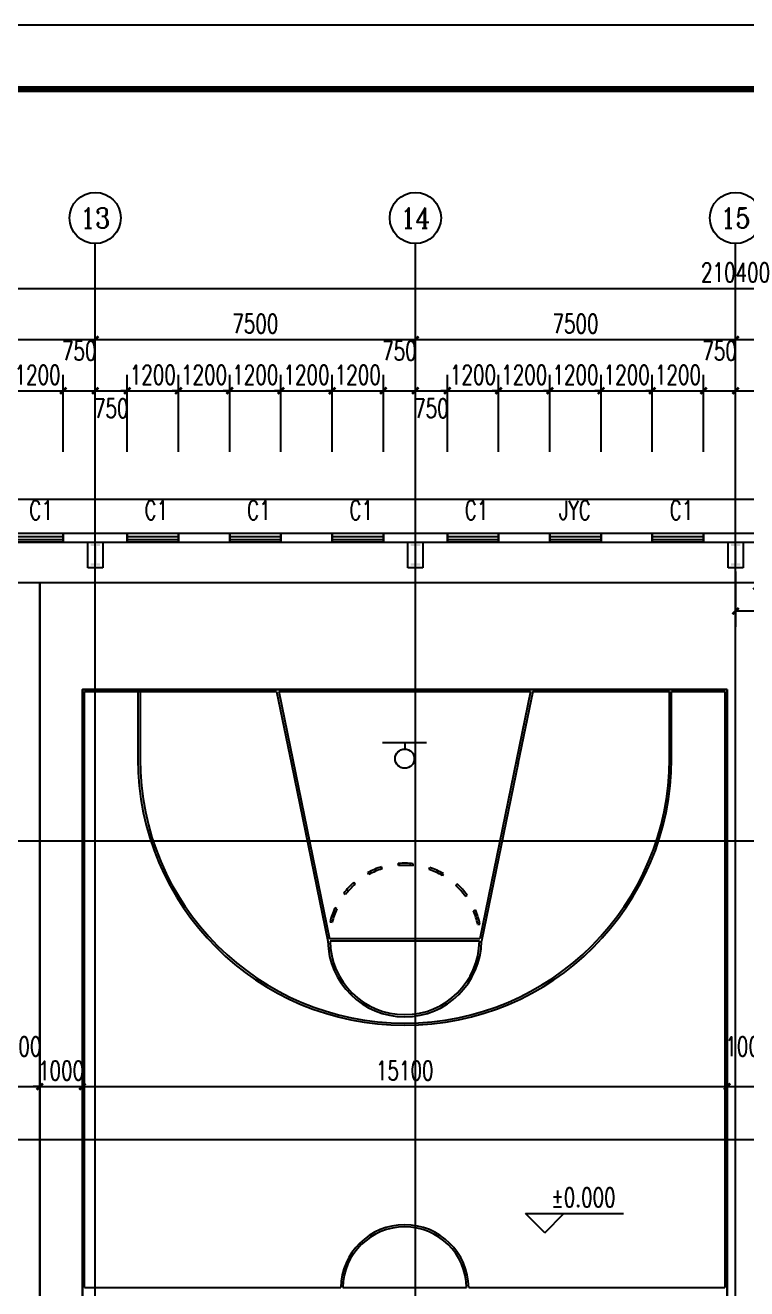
# Model space of a CAD drawing. Extents: x 962303 to 1579583, y -174742 to 224716.
# Drawn here: x 1437085 to 1453984, y 110641 to 140258 of the extents above; entities that cross this region are included whole.
import ezdxf
from ezdxf.enums import TextEntityAlignment as Align

# ---------------------------------------------------------------- set-up
doc = ezdxf.new("R2010")
doc.units = 0
doc.header["$LTSCALE"] = 1000
doc.header["$MEASUREMENT"] = 0
for name, color, linetype in [('AXIS', 3, 'Continuous'), ('AXIS_TEXT', 7, 'Continuous'), ('DIM_ELEV', 3, 'Continuous'), ('DOTE', 1, 'Continuous'), ('GROUND', 2, 'Continuous'), ('PUB_DIM', 3, 'Continuous'), ('PUB_TEXT', 7, 'Continuous'), ('PUB_TITLE', 4, 'Continuous'), ('WALL', 5, 'Continuous'), ('WINDOW', 4, 'Continuous'), ('WINDOW_TEXT', 7, 'Continuous')]:
    doc.layers.add(name, color=color, linetype=linetype)
doc.styles.add('_TCH_AXIS', font='COMPLEX', dxfattribs={"bigfont": 'GBCBIG'})
doc.styles.add('_TCH_DIM', font='SIMPLEX', dxfattribs={"bigfont": 'GBCBIG'})
doc.styles.add('_TCH_DIM_T3', font='SIMPLEX', dxfattribs={"width": 0.705882, "bigfont": 'GBCBIG'})
doc.styles.add('_TCH_WINDOW', font='SIMPLEX', dxfattribs={"bigfont": 'GBCBIG'})
doc.styles.add('COMPLEX', font='COMPLEX')
doc.dimstyles.new('_TCH_ARCH&&150', dxfattribs={"dimtxt": 446.25, "dimasz": 150, "dimexe": 375, "dimexo": 450, "dimgap": 150, "dimtad": 1, "dimdec": 0, "dimzin": 0, "dimdsep": 46, "dimtxsty": '_TCH_DIM_T3', "dimblk": 'ARCHTICK', "dimcen": 0.09, "dimclrt": 7, "dimazin": 2, "dimtfac": 1, "dimtdec": 0, "dimtix": 1, "dimtmove": 2, "dimatfit": 3, "dimfxl": 0, "dimtolj": 1, "dimtzin": 0, "dimarcsym": 0})

# ---------------------------------------------------------------- blocks, each defined once
blk = doc.blocks.new('_ArchTick')
at = {"color": 0, "linetype": 'ByBlock', "const_width": 0.4}
blk.add_lwpolyline([(-0.5, -0.5), (0.5, 0.5)], dxfattribs=at)
blk = doc.blocks.new('*D277')
at = {"layer": 'Defpoints', "color": 0}
for p in [(1453723, 127901), (1455473, 127901), (1455473, 126528)]:
    blk.add_point(p, dxfattribs=at)
at = {"layer": 'PUB_DIM', "color": 0, "lineweight": -2}
for p, q in [((1453723, 127451), (1453723, 126153)), ((1455473, 127451), (1455473, 126153)), ((1453723, 126528), (1455473, 126528))]:
    blk.add_line(p, q, dxfattribs=at)
at = {"layer": 'PUB_DIM', "color": 0, "lineweight": -2, "xscale": 150, "yscale": 150, "zscale": 150, "rotation": 180}
blk.add_blockref('_ArchTick', (1453723, 126528), dxfattribs=at)
at = {"layer": 'PUB_DIM', "color": 0, "lineweight": -2, "xscale": 150, "yscale": 150, "zscale": 150}
blk.add_blockref('_ArchTick', (1455473, 126528), dxfattribs=at)
at = {"layer": 'PUB_DIM', "color": 7, "insert": (1454598, 126901), "char_height": 446.2, "attachment_point": 5, "style": '_TCH_DIM_T3'}
blk.add_mtext('\\A1;1750', dxfattribs=at)
blk = doc.blocks.new('*D630')
at = {"layer": 'AXIS', "color": 0, "lineweight": -2}
for p, q in [((1436773, 130255), (1436773, 132066)), ((1437973, 130255), (1437973, 132066)), ((1436773, 131691), (1436623, 131691)), ((1436773, 131691), (1437973, 131691)), ((1437973, 131691), (1438123, 131691))]:
    blk.add_line(p, q, dxfattribs=at)
at = {"layer": 'Defpoints', "color": 0}
for p in [(1437973, 131691), (1436773, 129805), (1437973, 129805)]:
    blk.add_point(p, dxfattribs=at)
at = {"layer": 'AXIS', "color": 0, "lineweight": -2, "xscale": 150, "yscale": 150, "zscale": 150}
blk.add_blockref('_ArchTick', (1436773, 131691), dxfattribs=at)
at = {"layer": 'AXIS', "color": 0, "lineweight": -2, "xscale": 150, "yscale": 150, "zscale": 150, "rotation": 180}
blk.add_blockref('_ArchTick', (1437973, 131691), dxfattribs=at)
at = {"layer": 'AXIS', "color": 7, "insert": (1437373, 132064), "char_height": 446.2, "attachment_point": 5, "style": '_TCH_DIM_T3'}
blk.add_mtext('\\A1;1200', dxfattribs=at)
blk = doc.blocks.new('*D631')
at = {"layer": 'AXIS', "color": 0, "lineweight": -2}
for p, q in [((1437973, 130255), (1437973, 132066)), ((1438723, 130255), (1438723, 132066)), ((1437973, 131691), (1438723, 131691))]:
    blk.add_line(p, q, dxfattribs=at)
at = {"layer": 'Defpoints', "color": 0}
for p in [(1438723, 131691), (1437973, 129805), (1438723, 129805)]:
    blk.add_point(p, dxfattribs=at)
at = {"layer": 'AXIS', "color": 0, "lineweight": -2, "xscale": 150, "yscale": 150, "zscale": 150, "rotation": 180}
blk.add_blockref('_ArchTick', (1437973, 131691), dxfattribs=at)
at = {"layer": 'AXIS', "color": 0, "lineweight": -2, "xscale": 150, "yscale": 150, "zscale": 150}
blk.add_blockref('_ArchTick', (1438723, 131691), dxfattribs=at)
at = {"layer": 'AXIS', "color": 7, "insert": (1438348, 132628), "char_height": 446.2, "attachment_point": 5, "style": '_TCH_DIM_T3'}
blk.add_mtext('\\A1;750', dxfattribs=at)
blk = doc.blocks.new('*D632')
at = {"layer": 'AXIS', "color": 0, "lineweight": -2}
for p, q in [((1438723, 130255), (1438723, 132066)), ((1439473, 130255), (1439473, 132066)), ((1438723, 131691), (1439473, 131691))]:
    blk.add_line(p, q, dxfattribs=at)
at = {"layer": 'Defpoints', "color": 0}
for p in [(1439473, 131691), (1438723, 129805), (1439473, 129805)]:
    blk.add_point(p, dxfattribs=at)
at = {"layer": 'AXIS', "color": 0, "lineweight": -2, "xscale": 150, "yscale": 150, "zscale": 150, "rotation": 180}
blk.add_blockref('_ArchTick', (1438723, 131691), dxfattribs=at)
at = {"layer": 'AXIS', "color": 0, "lineweight": -2, "xscale": 150, "yscale": 150, "zscale": 150}
blk.add_blockref('_ArchTick', (1439473, 131691), dxfattribs=at)
at = {"layer": 'AXIS', "color": 7, "insert": (1439098, 131278), "char_height": 446.2, "attachment_point": 5, "style": '_TCH_DIM_T3'}
blk.add_mtext('\\A1;750', dxfattribs=at)
blk = doc.blocks.new('*D633')
at = {"layer": 'AXIS', "color": 0, "lineweight": -2}
for p, q in [((1439473, 130255), (1439473, 132066)), ((1440673, 130255), (1440673, 132066)), ((1439473, 131691), (1439323, 131691)), ((1439473, 131691), (1440673, 131691)), ((1440673, 131691), (1440823, 131691))]:
    blk.add_line(p, q, dxfattribs=at)
at = {"layer": 'Defpoints', "color": 0}
for p in [(1440673, 131691), (1439473, 129805), (1440673, 129805)]:
    blk.add_point(p, dxfattribs=at)
at = {"layer": 'AXIS', "color": 0, "lineweight": -2, "xscale": 150, "yscale": 150, "zscale": 150}
blk.add_blockref('_ArchTick', (1439473, 131691), dxfattribs=at)
at = {"layer": 'AXIS', "color": 0, "lineweight": -2, "xscale": 150, "yscale": 150, "zscale": 150, "rotation": 180}
blk.add_blockref('_ArchTick', (1440673, 131691), dxfattribs=at)
at = {"layer": 'AXIS', "color": 7, "insert": (1440073, 132064), "char_height": 446.2, "attachment_point": 5, "style": '_TCH_DIM_T3'}
blk.add_mtext('\\A1;1200', dxfattribs=at)
blk = doc.blocks.new('*D634')
at = {"layer": 'AXIS', "color": 0, "lineweight": -2}
for p, q in [((1440673, 130255), (1440673, 132066)), ((1441873, 130255), (1441873, 132066)), ((1440673, 131691), (1440523, 131691)), ((1440673, 131691), (1441873, 131691)), ((1441873, 131691), (1442023, 131691))]:
    blk.add_line(p, q, dxfattribs=at)
at = {"layer": 'Defpoints', "color": 0}
for p in [(1441873, 131691), (1440673, 129805), (1441873, 129805)]:
    blk.add_point(p, dxfattribs=at)
at = {"layer": 'AXIS', "color": 0, "lineweight": -2, "xscale": 150, "yscale": 150, "zscale": 150}
blk.add_blockref('_ArchTick', (1440673, 131691), dxfattribs=at)
at = {"layer": 'AXIS', "color": 0, "lineweight": -2, "xscale": 150, "yscale": 150, "zscale": 150, "rotation": 180}
blk.add_blockref('_ArchTick', (1441873, 131691), dxfattribs=at)
at = {"layer": 'AXIS', "color": 7, "insert": (1441273, 132064), "char_height": 446.2, "attachment_point": 5, "style": '_TCH_DIM_T3'}
blk.add_mtext('\\A1;1200', dxfattribs=at)
blk = doc.blocks.new('*D635')
at = {"layer": 'AXIS', "color": 0, "lineweight": -2}
for p, q in [((1441873, 130255), (1441873, 132066)), ((1443073, 130255), (1443073, 132066)), ((1441873, 131691), (1441723, 131691)), ((1441873, 131691), (1443073, 131691)), ((1443073, 131691), (1443223, 131691))]:
    blk.add_line(p, q, dxfattribs=at)
at = {"layer": 'Defpoints', "color": 0}
for p in [(1443073, 131691), (1441873, 129805), (1443073, 129805)]:
    blk.add_point(p, dxfattribs=at)
at = {"layer": 'AXIS', "color": 0, "lineweight": -2, "xscale": 150, "yscale": 150, "zscale": 150}
blk.add_blockref('_ArchTick', (1441873, 131691), dxfattribs=at)
at = {"layer": 'AXIS', "color": 0, "lineweight": -2, "xscale": 150, "yscale": 150, "zscale": 150, "rotation": 180}
blk.add_blockref('_ArchTick', (1443073, 131691), dxfattribs=at)
at = {"layer": 'AXIS', "color": 7, "insert": (1442473, 132064), "char_height": 446.2, "attachment_point": 5, "style": '_TCH_DIM_T3'}
blk.add_mtext('\\A1;1200', dxfattribs=at)
blk = doc.blocks.new('*D636')
at = {"layer": 'AXIS', "color": 0, "lineweight": -2}
for p, q in [((1443073, 130255), (1443073, 132066)), ((1444273, 130255), (1444273, 132066)), ((1443073, 131691), (1442923, 131691)), ((1443073, 131691), (1444273, 131691)), ((1444273, 131691), (1444423, 131691))]:
    blk.add_line(p, q, dxfattribs=at)
at = {"layer": 'Defpoints', "color": 0}
for p in [(1444273, 131691), (1443073, 129805), (1444273, 129805)]:
    blk.add_point(p, dxfattribs=at)
at = {"layer": 'AXIS', "color": 0, "lineweight": -2, "xscale": 150, "yscale": 150, "zscale": 150}
blk.add_blockref('_ArchTick', (1443073, 131691), dxfattribs=at)
at = {"layer": 'AXIS', "color": 0, "lineweight": -2, "xscale": 150, "yscale": 150, "zscale": 150, "rotation": 180}
blk.add_blockref('_ArchTick', (1444273, 131691), dxfattribs=at)
at = {"layer": 'AXIS', "color": 7, "insert": (1443673, 132064), "char_height": 446.2, "attachment_point": 5, "style": '_TCH_DIM_T3'}
blk.add_mtext('\\A1;1200', dxfattribs=at)
blk = doc.blocks.new('*D637')
at = {"layer": 'AXIS', "color": 0, "lineweight": -2}
for p, q in [((1444273, 130255), (1444273, 132066)), ((1445473, 130255), (1445473, 132066)), ((1444273, 131691), (1444123, 131691)), ((1444273, 131691), (1445473, 131691)), ((1445473, 131691), (1445623, 131691))]:
    blk.add_line(p, q, dxfattribs=at)
at = {"layer": 'Defpoints', "color": 0}
for p in [(1445473, 131691), (1444273, 129805), (1445473, 129805)]:
    blk.add_point(p, dxfattribs=at)
at = {"layer": 'AXIS', "color": 0, "lineweight": -2, "xscale": 150, "yscale": 150, "zscale": 150}
blk.add_blockref('_ArchTick', (1444273, 131691), dxfattribs=at)
at = {"layer": 'AXIS', "color": 0, "lineweight": -2, "xscale": 150, "yscale": 150, "zscale": 150, "rotation": 180}
blk.add_blockref('_ArchTick', (1445473, 131691), dxfattribs=at)
at = {"layer": 'AXIS', "color": 7, "insert": (1444873, 132064), "char_height": 446.2, "attachment_point": 5, "style": '_TCH_DIM_T3'}
blk.add_mtext('\\A1;1200', dxfattribs=at)
blk = doc.blocks.new('*D638')
at = {"layer": 'AXIS', "color": 0, "lineweight": -2}
for p, q in [((1445473, 130255), (1445473, 132066)), ((1446223, 130255), (1446223, 132066)), ((1445473, 131691), (1446223, 131691))]:
    blk.add_line(p, q, dxfattribs=at)
at = {"layer": 'Defpoints', "color": 0}
for p in [(1446223, 131691), (1445473, 129805), (1446223, 129805)]:
    blk.add_point(p, dxfattribs=at)
at = {"layer": 'AXIS', "color": 0, "lineweight": -2, "xscale": 150, "yscale": 150, "zscale": 150, "rotation": 180}
blk.add_blockref('_ArchTick', (1445473, 131691), dxfattribs=at)
at = {"layer": 'AXIS', "color": 0, "lineweight": -2, "xscale": 150, "yscale": 150, "zscale": 150}
blk.add_blockref('_ArchTick', (1446223, 131691), dxfattribs=at)
at = {"layer": 'AXIS', "color": 7, "insert": (1445848, 132628), "char_height": 446.2, "attachment_point": 5, "style": '_TCH_DIM_T3'}
blk.add_mtext('\\A1;750', dxfattribs=at)
blk = doc.blocks.new('*D639')
at = {"layer": 'AXIS', "color": 0, "lineweight": -2}
for p, q in [((1446223, 130255), (1446223, 132066)), ((1446973, 130255), (1446973, 132066)), ((1446223, 131691), (1446973, 131691))]:
    blk.add_line(p, q, dxfattribs=at)
at = {"layer": 'Defpoints', "color": 0}
for p in [(1446973, 131691), (1446223, 129805), (1446973, 129805)]:
    blk.add_point(p, dxfattribs=at)
at = {"layer": 'AXIS', "color": 0, "lineweight": -2, "xscale": 150, "yscale": 150, "zscale": 150, "rotation": 180}
blk.add_blockref('_ArchTick', (1446223, 131691), dxfattribs=at)
at = {"layer": 'AXIS', "color": 0, "lineweight": -2, "xscale": 150, "yscale": 150, "zscale": 150}
blk.add_blockref('_ArchTick', (1446973, 131691), dxfattribs=at)
at = {"layer": 'AXIS', "color": 7, "insert": (1446598, 131278), "char_height": 446.2, "attachment_point": 5, "style": '_TCH_DIM_T3'}
blk.add_mtext('\\A1;750', dxfattribs=at)
blk = doc.blocks.new('*D640')
at = {"layer": 'AXIS', "color": 0, "lineweight": -2}
for p, q in [((1446973, 130255), (1446973, 132066)), ((1448173, 130255), (1448173, 132066)), ((1446973, 131691), (1446823, 131691)), ((1446973, 131691), (1448173, 131691)), ((1448173, 131691), (1448323, 131691))]:
    blk.add_line(p, q, dxfattribs=at)
at = {"layer": 'Defpoints', "color": 0}
for p in [(1448173, 131691), (1446973, 129805), (1448173, 129805)]:
    blk.add_point(p, dxfattribs=at)
at = {"layer": 'AXIS', "color": 0, "lineweight": -2, "xscale": 150, "yscale": 150, "zscale": 150}
blk.add_blockref('_ArchTick', (1446973, 131691), dxfattribs=at)
at = {"layer": 'AXIS', "color": 0, "lineweight": -2, "xscale": 150, "yscale": 150, "zscale": 150, "rotation": 180}
blk.add_blockref('_ArchTick', (1448173, 131691), dxfattribs=at)
at = {"layer": 'AXIS', "color": 7, "insert": (1447573, 132064), "char_height": 446.2, "attachment_point": 5, "style": '_TCH_DIM_T3'}
blk.add_mtext('\\A1;1200', dxfattribs=at)
blk = doc.blocks.new('*D641')
at = {"layer": 'AXIS', "color": 0, "lineweight": -2}
for p, q in [((1448173, 130255), (1448173, 132066)), ((1449373, 130255), (1449373, 132066)), ((1448173, 131691), (1448023, 131691)), ((1448173, 131691), (1449373, 131691)), ((1449373, 131691), (1449523, 131691))]:
    blk.add_line(p, q, dxfattribs=at)
at = {"layer": 'Defpoints', "color": 0}
for p in [(1449373, 131691), (1448173, 129805), (1449373, 129805)]:
    blk.add_point(p, dxfattribs=at)
at = {"layer": 'AXIS', "color": 0, "lineweight": -2, "xscale": 150, "yscale": 150, "zscale": 150}
blk.add_blockref('_ArchTick', (1448173, 131691), dxfattribs=at)
at = {"layer": 'AXIS', "color": 0, "lineweight": -2, "xscale": 150, "yscale": 150, "zscale": 150, "rotation": 180}
blk.add_blockref('_ArchTick', (1449373, 131691), dxfattribs=at)
at = {"layer": 'AXIS', "color": 7, "insert": (1448773, 132064), "char_height": 446.2, "attachment_point": 5, "style": '_TCH_DIM_T3'}
blk.add_mtext('\\A1;1200', dxfattribs=at)
blk = doc.blocks.new('*D642')
at = {"layer": 'AXIS', "color": 0, "lineweight": -2}
for p, q in [((1449373, 130255), (1449373, 132066)), ((1450573, 130255), (1450573, 132066)), ((1449373, 131691), (1449223, 131691)), ((1449373, 131691), (1450573, 131691)), ((1450573, 131691), (1450723, 131691))]:
    blk.add_line(p, q, dxfattribs=at)
at = {"layer": 'Defpoints', "color": 0}
for p in [(1450573, 131691), (1449373, 129805), (1450573, 129805)]:
    blk.add_point(p, dxfattribs=at)
at = {"layer": 'AXIS', "color": 0, "lineweight": -2, "xscale": 150, "yscale": 150, "zscale": 150}
blk.add_blockref('_ArchTick', (1449373, 131691), dxfattribs=at)
at = {"layer": 'AXIS', "color": 0, "lineweight": -2, "xscale": 150, "yscale": 150, "zscale": 150, "rotation": 180}
blk.add_blockref('_ArchTick', (1450573, 131691), dxfattribs=at)
at = {"layer": 'AXIS', "color": 7, "insert": (1449973, 132064), "char_height": 446.2, "attachment_point": 5, "style": '_TCH_DIM_T3'}
blk.add_mtext('\\A1;1200', dxfattribs=at)
blk = doc.blocks.new('*D643')
at = {"layer": 'AXIS', "color": 0, "lineweight": -2}
for p, q in [((1450573, 130255), (1450573, 132066)), ((1451773, 130255), (1451773, 132066)), ((1450573, 131691), (1450423, 131691)), ((1450573, 131691), (1451773, 131691)), ((1451773, 131691), (1451923, 131691))]:
    blk.add_line(p, q, dxfattribs=at)
at = {"layer": 'Defpoints', "color": 0}
for p in [(1451773, 131691), (1450573, 129805), (1451773, 129805)]:
    blk.add_point(p, dxfattribs=at)
at = {"layer": 'AXIS', "color": 0, "lineweight": -2, "xscale": 150, "yscale": 150, "zscale": 150}
blk.add_blockref('_ArchTick', (1450573, 131691), dxfattribs=at)
at = {"layer": 'AXIS', "color": 0, "lineweight": -2, "xscale": 150, "yscale": 150, "zscale": 150, "rotation": 180}
blk.add_blockref('_ArchTick', (1451773, 131691), dxfattribs=at)
at = {"layer": 'AXIS', "color": 7, "insert": (1451173, 132064), "char_height": 446.2, "attachment_point": 5, "style": '_TCH_DIM_T3'}
blk.add_mtext('\\A1;1200', dxfattribs=at)
blk = doc.blocks.new('*D644')
at = {"layer": 'AXIS', "color": 0, "lineweight": -2}
for p, q in [((1451773, 130255), (1451773, 132066)), ((1452973, 130255), (1452973, 132066)), ((1451773, 131691), (1451623, 131691)), ((1451773, 131691), (1452973, 131691)), ((1452973, 131691), (1453123, 131691))]:
    blk.add_line(p, q, dxfattribs=at)
at = {"layer": 'Defpoints', "color": 0}
for p in [(1452973, 131691), (1451773, 129805), (1452973, 129805)]:
    blk.add_point(p, dxfattribs=at)
at = {"layer": 'AXIS', "color": 0, "lineweight": -2, "xscale": 150, "yscale": 150, "zscale": 150}
blk.add_blockref('_ArchTick', (1451773, 131691), dxfattribs=at)
at = {"layer": 'AXIS', "color": 0, "lineweight": -2, "xscale": 150, "yscale": 150, "zscale": 150, "rotation": 180}
blk.add_blockref('_ArchTick', (1452973, 131691), dxfattribs=at)
at = {"layer": 'AXIS', "color": 7, "insert": (1452373, 132064), "char_height": 446.2, "attachment_point": 5, "style": '_TCH_DIM_T3'}
blk.add_mtext('\\A1;1200', dxfattribs=at)
blk = doc.blocks.new('*D645')
at = {"layer": 'AXIS', "color": 0, "lineweight": -2}
for p, q in [((1452973, 130255), (1452973, 132066)), ((1453723, 130255), (1453723, 132066)), ((1452973, 131691), (1453723, 131691))]:
    blk.add_line(p, q, dxfattribs=at)
at = {"layer": 'Defpoints', "color": 0}
for p in [(1453723, 131691), (1452973, 129805), (1453723, 129805)]:
    blk.add_point(p, dxfattribs=at)
at = {"layer": 'AXIS', "color": 0, "lineweight": -2, "xscale": 150, "yscale": 150, "zscale": 150, "rotation": 180}
blk.add_blockref('_ArchTick', (1452973, 131691), dxfattribs=at)
at = {"layer": 'AXIS', "color": 0, "lineweight": -2, "xscale": 150, "yscale": 150, "zscale": 150}
blk.add_blockref('_ArchTick', (1453723, 131691), dxfattribs=at)
at = {"layer": 'AXIS', "color": 7, "insert": (1453348, 132628), "char_height": 446.2, "attachment_point": 5, "style": '_TCH_DIM_T3'}
blk.add_mtext('\\A1;750', dxfattribs=at)
blk = doc.blocks.new('*D646')
at = {"layer": 'AXIS', "color": 0, "lineweight": -2}
for p, q in [((1453723, 130255), (1453723, 132066)), ((1455973, 130255), (1455973, 132066)), ((1453723, 131691), (1455973, 131691))]:
    blk.add_line(p, q, dxfattribs=at)
at = {"layer": 'Defpoints', "color": 0}
for p in [(1455973, 131691), (1453723, 129805), (1455973, 129805)]:
    blk.add_point(p, dxfattribs=at)
at = {"layer": 'AXIS', "color": 0, "lineweight": -2, "xscale": 150, "yscale": 150, "zscale": 150, "rotation": 180}
blk.add_blockref('_ArchTick', (1453723, 131691), dxfattribs=at)
at = {"layer": 'AXIS', "color": 0, "lineweight": -2, "xscale": 150, "yscale": 150, "zscale": 150}
blk.add_blockref('_ArchTick', (1455973, 131691), dxfattribs=at)
at = {"layer": 'AXIS', "color": 7, "insert": (1454848, 132064), "char_height": 446.2, "attachment_point": 5, "style": '_TCH_DIM_T3'}
blk.add_mtext('\\A1;2250', dxfattribs=at)
blk = doc.blocks.new('*D787')
at = {"layer": 'Defpoints', "color": 0}
for p in [(1453523, 116799), (1454523, 116799), (1454523, 115381)]:
    blk.add_point(p, dxfattribs=at)
at = {"layer": 'PUB_DIM', "color": 0, "lineweight": -2}
for p, q in [((1453523, 116349), (1453523, 115006)), ((1454523, 116349), (1454523, 115006)), ((1453523, 115381), (1454523, 115381))]:
    blk.add_line(p, q, dxfattribs=at)
at = {"layer": 'PUB_DIM', "color": 0, "lineweight": -2, "xscale": 150, "yscale": 150, "zscale": 150, "rotation": 180}
blk.add_blockref('_ArchTick', (1453523, 115381), dxfattribs=at)
at = {"layer": 'PUB_DIM', "color": 0, "lineweight": -2, "xscale": 150, "yscale": 150, "zscale": 150}
blk.add_blockref('_ArchTick', (1454523, 115381), dxfattribs=at)
at = {"layer": 'PUB_DIM', "color": 7, "insert": (1454023, 116319), "char_height": 446.2, "attachment_point": 5, "style": '_TCH_DIM_T3'}
blk.add_mtext('\\A1;1000', dxfattribs=at)
blk = doc.blocks.new('*D788')
at = {"layer": 'Defpoints', "color": 0}
for p in [(1438423, 116799), (1453523, 116799), (1453523, 115381)]:
    blk.add_point(p, dxfattribs=at)
at = {"layer": 'PUB_DIM', "color": 0, "lineweight": -2}
for p, q in [((1438423, 116349), (1438423, 115006)), ((1453523, 116349), (1453523, 115006)), ((1438423, 115381), (1453523, 115381))]:
    blk.add_line(p, q, dxfattribs=at)
at = {"layer": 'PUB_DIM', "color": 0, "lineweight": -2, "xscale": 150, "yscale": 150, "zscale": 150, "rotation": 180}
blk.add_blockref('_ArchTick', (1438423, 115381), dxfattribs=at)
at = {"layer": 'PUB_DIM', "color": 0, "lineweight": -2, "xscale": 150, "yscale": 150, "zscale": 150}
blk.add_blockref('_ArchTick', (1453523, 115381), dxfattribs=at)
at = {"layer": 'PUB_DIM', "color": 7, "insert": (1445973, 115754), "char_height": 446.2, "attachment_point": 5, "style": '_TCH_DIM_T3'}
blk.add_mtext('\\A1;15100', dxfattribs=at)
blk = doc.blocks.new('*D789')
at = {"layer": 'Defpoints', "color": 0}
for p in [(1437423, 116799), (1438423, 116799), (1438423, 115381)]:
    blk.add_point(p, dxfattribs=at)
at = {"layer": 'PUB_DIM', "color": 0, "lineweight": -2}
for p, q in [((1437423, 116349), (1437423, 115006)), ((1438423, 116349), (1438423, 115006)), ((1437423, 115381), (1437273, 115381)), ((1437423, 115381), (1438423, 115381)), ((1438423, 115381), (1438573, 115381))]:
    blk.add_line(p, q, dxfattribs=at)
at = {"layer": 'PUB_DIM', "color": 0, "lineweight": -2, "xscale": 150, "yscale": 150, "zscale": 150}
blk.add_blockref('_ArchTick', (1437423, 115381), dxfattribs=at)
at = {"layer": 'PUB_DIM', "color": 0, "lineweight": -2, "xscale": 150, "yscale": 150, "zscale": 150, "rotation": 180}
blk.add_blockref('_ArchTick', (1438423, 115381), dxfattribs=at)
at = {"layer": 'PUB_DIM', "color": 7, "insert": (1437923, 115754), "char_height": 446.2, "attachment_point": 5, "style": '_TCH_DIM_T3'}
blk.add_mtext('\\A1;1000', dxfattribs=at)
blk = doc.blocks.new('*D790')
at = {"layer": 'Defpoints', "color": 0}
for p in [(1436423, 116799), (1437423, 116799), (1437423, 115381)]:
    blk.add_point(p, dxfattribs=at)
at = {"layer": 'PUB_DIM', "color": 0, "lineweight": -2}
for p, q in [((1436423, 116349), (1436423, 115006)), ((1437423, 116349), (1437423, 115006)), ((1436423, 115381), (1437423, 115381))]:
    blk.add_line(p, q, dxfattribs=at)
at = {"layer": 'PUB_DIM', "color": 0, "lineweight": -2, "xscale": 150, "yscale": 150, "zscale": 150, "rotation": 180}
blk.add_blockref('_ArchTick', (1436423, 115381), dxfattribs=at)
at = {"layer": 'PUB_DIM', "color": 0, "lineweight": -2, "xscale": 150, "yscale": 150, "zscale": 150}
blk.add_blockref('_ArchTick', (1437423, 115381), dxfattribs=at)
at = {"layer": 'PUB_DIM', "color": 7, "insert": (1436923, 116319), "char_height": 446.2, "attachment_point": 5, "style": '_TCH_DIM_T3'}
blk.add_mtext('\\A1;1000', dxfattribs=at)
blk = doc.blocks.new('*D920')
at = {"layer": 'AXIS', "color": 0, "lineweight": -2}
for p, q in [((1431223, 129591), (1431223, 133266)), ((1438723, 129591), (1438723, 133266)), ((1431223, 132891), (1438723, 132891))]:
    blk.add_line(p, q, dxfattribs=at)
at = {"layer": 'Defpoints', "color": 0}
for p in [(1438723, 132891), (1431223, 129141), (1438723, 129141)]:
    blk.add_point(p, dxfattribs=at)
at = {"layer": 'AXIS', "color": 0, "lineweight": -2, "xscale": 150, "yscale": 150, "zscale": 150, "rotation": 180}
blk.add_blockref('_ArchTick', (1431223, 132891), dxfattribs=at)
at = {"layer": 'AXIS', "color": 0, "lineweight": -2, "xscale": 150, "yscale": 150, "zscale": 150}
blk.add_blockref('_ArchTick', (1438723, 132891), dxfattribs=at)
at = {"layer": 'AXIS', "color": 7, "insert": (1434973, 133264), "char_height": 446.2, "attachment_point": 5, "style": '_TCH_DIM_T3'}
blk.add_mtext('\\A1;7500', dxfattribs=at)
blk = doc.blocks.new('*D921')
at = {"layer": 'AXIS', "color": 0, "lineweight": -2}
for p, q in [((1438723, 129591), (1438723, 133266)), ((1446223, 129591), (1446223, 133266)), ((1438723, 132891), (1446223, 132891))]:
    blk.add_line(p, q, dxfattribs=at)
at = {"layer": 'Defpoints', "color": 0}
for p in [(1446223, 132891), (1438723, 129141), (1446223, 129141)]:
    blk.add_point(p, dxfattribs=at)
at = {"layer": 'AXIS', "color": 0, "lineweight": -2, "xscale": 150, "yscale": 150, "zscale": 150, "rotation": 180}
blk.add_blockref('_ArchTick', (1438723, 132891), dxfattribs=at)
at = {"layer": 'AXIS', "color": 0, "lineweight": -2, "xscale": 150, "yscale": 150, "zscale": 150}
blk.add_blockref('_ArchTick', (1446223, 132891), dxfattribs=at)
at = {"layer": 'AXIS', "color": 7, "insert": (1442473, 133264), "char_height": 446.2, "attachment_point": 5, "style": '_TCH_DIM_T3'}
blk.add_mtext('\\A1;7500', dxfattribs=at)
blk = doc.blocks.new('*D922')
at = {"layer": 'AXIS', "color": 0, "lineweight": -2}
for p, q in [((1446223, 129591), (1446223, 133266)), ((1453723, 129591), (1453723, 133266)), ((1446223, 132891), (1453723, 132891))]:
    blk.add_line(p, q, dxfattribs=at)
at = {"layer": 'Defpoints', "color": 0}
for p in [(1453723, 132891), (1446223, 129141), (1453723, 129141)]:
    blk.add_point(p, dxfattribs=at)
at = {"layer": 'AXIS', "color": 0, "lineweight": -2, "xscale": 150, "yscale": 150, "zscale": 150, "rotation": 180}
blk.add_blockref('_ArchTick', (1446223, 132891), dxfattribs=at)
at = {"layer": 'AXIS', "color": 0, "lineweight": -2, "xscale": 150, "yscale": 150, "zscale": 150}
blk.add_blockref('_ArchTick', (1453723, 132891), dxfattribs=at)
at = {"layer": 'AXIS', "color": 7, "insert": (1449973, 133264), "char_height": 446.2, "attachment_point": 5, "style": '_TCH_DIM_T3'}
blk.add_mtext('\\A1;7500', dxfattribs=at)
blk = doc.blocks.new('*D923')
at = {"layer": 'AXIS', "color": 0, "lineweight": -2}
for p, q in [((1453723, 129591), (1453723, 133266)), ((1461223, 129591), (1461223, 133266)), ((1453723, 132891), (1461223, 132891))]:
    blk.add_line(p, q, dxfattribs=at)
at = {"layer": 'Defpoints', "color": 0}
for p in [(1461223, 132891), (1453723, 129141), (1461223, 129141)]:
    blk.add_point(p, dxfattribs=at)
at = {"layer": 'AXIS', "color": 0, "lineweight": -2, "xscale": 150, "yscale": 150, "zscale": 150, "rotation": 180}
blk.add_blockref('_ArchTick', (1453723, 132891), dxfattribs=at)
at = {"layer": 'AXIS', "color": 0, "lineweight": -2, "xscale": 150, "yscale": 150, "zscale": 150}
blk.add_blockref('_ArchTick', (1461223, 132891), dxfattribs=at)
at = {"layer": 'AXIS', "color": 7, "insert": (1457473, 133264), "char_height": 446.2, "attachment_point": 5, "style": '_TCH_DIM_T3'}
blk.add_mtext('\\A1;7500', dxfattribs=at)
blk = doc.blocks.new('*D937')
at = {"layer": 'AXIS', "color": 0, "lineweight": -2}
for p, q in [((1348523, 130255), (1348523, 134466)), ((1558923, 130255), (1558923, 134466)), ((1348523, 134091), (1558923, 134091))]:
    blk.add_line(p, q, dxfattribs=at)
at = {"layer": 'Defpoints', "color": 0}
for p in [(1558923, 134091), (1348523, 129805), (1558923, 129805)]:
    blk.add_point(p, dxfattribs=at)
at = {"layer": 'AXIS', "color": 0, "lineweight": -2, "xscale": 150, "yscale": 150, "zscale": 150, "rotation": 180}
blk.add_blockref('_ArchTick', (1348523, 134091), dxfattribs=at)
at = {"layer": 'AXIS', "color": 0, "lineweight": -2, "xscale": 150, "yscale": 150, "zscale": 150}
blk.add_blockref('_ArchTick', (1558923, 134091), dxfattribs=at)
at = {"layer": 'AXIS', "color": 7, "insert": (1453723, 134464), "char_height": 446.2, "attachment_point": 5, "style": '_TCH_DIM_T3'}
blk.add_mtext('\\A1;210400', dxfattribs=at)
blk = doc.blocks.new('_AXISO')
blk.add_circle((0, 0), 0.5)
at = {"layer": 'AXIS_TEXT', "style": 'COMPLEX', "width": 1.041667}
blk.add_attdef('A', text='', height=0.56, dxfattribs=at).set_placement((-0.25, -0.28), (0.25, -0.28), align=Align.FIT)
blk = doc.blocks.new('$WINLIB2D$00000001')
at = {"color": 0}
for points in [[(-0.5, 0.5), (-0.5, -0.5)], [(-0.5, 0.5), (0.5, 0.5)], [(0.5, -0.5), (0.5, 0.5)], [(0.5, 0.167), (-0.5, 0.167)], [(0.5, -0.167), (-0.5, -0.167)], [(-0.5, -0.5), (0.5, -0.5)]]:
    blk.add_lwpolyline(points, dxfattribs=at)

msp = doc.modelspace()

# ---------------------------------------------------------------- hatches: boundary and pattern name
h = msp.add_hatch(color=2)
h.paths.add_polyline_path([(1438697.7, 128051.2), (1438753.7, 128051.2), (1438753.7, 127643.2), (1438697.7, 127643.2)])
h.paths.add_polyline_path([(1438613.7, 127643.2), (1438837.7, 127643.2), (1438837.7, 127587.2), (1438613.7, 127587.2)])
h.paths.add_polyline_path([(1438613.7, 128107.2), (1438837.7, 128107.2), (1438837.7, 128051.2), (1438613.7, 128051.2)])
h = msp.add_hatch(color=2)
h.paths.add_polyline_path([(1446197.7, 128051.2), (1446253.7, 128051.2), (1446253.7, 127643.2), (1446197.7, 127643.2)])
h.paths.add_polyline_path([(1446113.7, 127643.2), (1446337.7, 127643.2), (1446337.7, 127587.2), (1446113.7, 127587.2)])
h.paths.add_polyline_path([(1446113.7, 128107.2), (1446337.7, 128107.2), (1446337.7, 128051.2), (1446113.7, 128051.2)])
h = msp.add_hatch(color=2)
h.paths.add_polyline_path([(1453697.7, 128051.2), (1453753.7, 128051.2), (1453753.7, 127643.2), (1453697.7, 127643.2)])
h.paths.add_polyline_path([(1453613.7, 127643.2), (1453837.7, 127643.2), (1453837.7, 127587.2), (1453613.7, 127587.2)])
h.paths.add_polyline_path([(1453613.7, 128107.2), (1453837.7, 128107.2), (1453837.7, 128051.2), (1453613.7, 128051.2)])

# ---------------------------------------------------------------- linework, layer by layer
for p, q in [((1558123.2, 127190.9), (1368273.2, 127190.9)), ((1437423.2, 94090.9), (1437423.2, 127190.9)), ((1437423.2, 127190.9), (1437423.2, 94090.9)), ((1438423.2, 110665.9), (1438423.2, 124690.9)), ((1438423.2, 124690.9), (1453523.2, 124690.9)), ((1453523.2, 124690.9), (1453523.2, 110665.9)), ((1438473.2, 110665.9), (1438473.2, 124640.9)), ((1438473.2, 124640.9), (1442973.2, 124640.9)), ((1439723.2, 124640.9), (1439723.2, 123065.9)), ((1439773.2, 124640.9), (1439773.2, 123065.9)), ((1442973.2, 124640.9), (1443320.4, 122948.4)), ((1443024.2, 124640.9), (1448922.1, 124640.9)), ((1443024.2, 124640.9), (1444214.1, 118840.9)), ((1448922.1, 124640.9), (1447732.2, 118840.9)), ((1448973.2, 124640.9), (1448626, 122948.4)), ((1448973.2, 124640.9), (1452173.2, 124640.9)), ((1452173.2, 123065.9), (1452173.2, 124640.9)), ((1452223.2, 124640.9), (1453473.2, 124640.9)), ((1452223.2, 123065.9), (1452223.2, 124640.9)), ((1453473.2, 124640.9), (1453473.2, 110665.9)), ((1446482, 123440.9), (1445455.4, 123440.9)), ((1445973.2, 123440.9), (1445973.2, 123290.9)), ((1443320.4, 122948.4), (1444173.4, 118790.9)), ((1448630.3, 122969.7), (1447773, 118790.9)), ((1445827.4, 120559.8), (1445823.2, 120609.6)), ((1446167.4, 120555.1), (1446172.9, 120604.8)), ((1445133.5, 120351.3), (1445109.5, 120395.1)), ((1445446.3, 120484.7), (1445431.2, 120532.4)), ((1446546.2, 120469.4), (1446562.6, 120516.6)), ((1446855.2, 120327.3), (1446880.4, 120370.5)), ((1444815.5, 120128.2), (1444782.4, 120165.7)), ((1447166.9, 120095.6), (1447201, 120132.1)), ((1444583.6, 119879.6), (1444543.9, 119910)), ((1447391.8, 119840.6), (1447432.3, 119869.8)), ((1444383.2, 119546.9), (1444337.7, 119567.8)), ((1447582.9, 119502.4), (1447628.9, 119522)), ((1444271.8, 119225.6), (1444223.2, 119237.3)), ((1447685.3, 119178.1), (1447734.2, 119188.5)), ((1447732.2, 118840.9), (1444214.1, 118840.9)), ((1447723, 118790.9), (1444223.4, 118790.9)), ((1438423.2, 96590.9), (1438423.2, 110665.9)), ((1438473.2, 110665.9), (1444473.4, 110665.9)), ((1444523.4, 110665.9), (1447423, 110665.9)), ((1447473, 110665.9), (1453473.2, 110665.9)), ((1453523.2, 110665.9), (1453523.2, 96590.9))]:
    msp.add_line(p, q)
msp.add_lwpolyline([(1453523.2, 124690.9), (1438423.2, 124690.9), (1438423.2, 96590.9), (1453523.2, 96590.9)], close=True)
msp.add_circle((1445973.2, 123065.9), 225)
for centre, radius, start, end in [((1445973.2, 123065.9), 6250, 180, 0), ((1445973.2, 123065.9), 6200, 180, 0), ((1445973.2, 118815.9), 1800, 83.62832, 94.77876), ((1445973.2, 118815.9), 1750, 83.62832, 94.77876), ((1445973.2, 118815.9), 1800, 107.52212, 118.67257), ((1445973.2, 118815.9), 1750, 107.52212, 118.67257), ((1445973.2, 118815.9), 1750, 59.73451, 70.88496), ((1445973.2, 118815.9), 1800, 59.73451, 70.88496), ((1445973.2, 118815.9), 1800, 131.41593, 142.56637), ((1445973.2, 118815.9), 1750, 131.41593, 142.56637), ((1445973.2, 118815.9), 1750, 35.84071, 46.99115), ((1445973.2, 118815.9), 1800, 35.84071, 46.99115), ((1445973.2, 118815.9), 1800, 155.30973, 166.46018), ((1445973.2, 118815.9), 1750, 155.30973, 166.46018), ((1445973.2, 118815.9), 1750, 11.9469, 23.09735), ((1445973.2, 118815.9), 1800, 11.9469, 23.09735), ((1445973.2, 118815.9), 1800, 180.79646, 359.20354), ((1445973.2, 118815.9), 1750, 180.81854, 359.18146), ((1445973.2, 110640.9), 1500, 0.95497, 179.04503), ((1445973.2, 110640.9), 1450, 0.98791, 179.01209)]:
    msp.add_arc(centre, radius, start, end)
at = {"layer": 'AXIS'}
for p, q in [((1438723.2, 129140.9), (1438723.2, 135140.9)), ((1446223.2, 129140.9), (1446223.2, 135140.9)), ((1453723.2, 129140.9), (1453723.2, 135140.9))]:
    msp.add_line(p, q, dxfattribs=at)
at = {"layer": 'DIM_ELEV'}
for p, q in [((1449252.1, 111950.5), (1448802.1, 112400.5)), ((1448802.1, 112400.5), (1451096.6, 112400.5)), ((1449252.1, 111950.5), (1449702.1, 112400.5))]:
    msp.add_line(p, q, dxfattribs=at)
at = {"layer": 'DOTE'}
for p, q in [((1438723.2, 92140.9), (1438723.2, 129140.9)), ((1446223.2, 92140.9), (1446223.2, 129140.9)), ((1453723.2, 92140.9), (1453723.2, 129140.9)), ((1347723.2, 128140.9), (1559923.2, 128140.9)), ((1347723.2, 121140.9), (1559923.2, 121140.9)), ((1347723.2, 114140.9), (1559923.2, 114140.9))]:
    msp.add_line(p, q, dxfattribs=at)
at = {"layer": 'GROUND'}
for p, q in [((1455473.2, 129140.9), (1429473.2, 129140.9)), ((1455473.2, 128340.9), (1429473.2, 128340.9))]:
    msp.add_line(p, q, dxfattribs=at)
at = {"layer": 'PUB_TEXT'}
for p, q in [((1438548, 127541), (1438548, 128140.9)), ((1438898.4, 128140.9), (1438898.4, 127541)), ((1446048, 127541), (1446048, 128140.9)), ((1446398.4, 128140.9), (1446398.4, 127541)), ((1453548, 127541), (1453548, 128140.9)), ((1453548, 128140.9), (1453898.4, 128140.9)), ((1453898.4, 128140.9), (1453898.4, 127541)), ((1438898.4, 127541), (1438548, 127541)), ((1446398.4, 127541), (1446048, 127541)), ((1453898.4, 127541), (1453548, 127541))]:
    msp.add_line(p, q, dxfattribs=at)
at = {"layer": 'PUB_TITLE'}
msp.add_lwpolyline([(1334333.3, 77258.1), (1579583.3, 77258.1), (1579583.3, 140258.1), (1334333.3, 140258.1)], close=True, dxfattribs=at)
at = {"layer": 'PUB_TITLE', "const_width": 150}
msp.add_lwpolyline([(1338083.3, 78758.1), (1578083.3, 78758.1), (1578083.3, 138758.1), (1338083.3, 138758.1)], close=True, dxfattribs=at)
at = {"layer": 'WALL'}
for p, q in [((1439473.2, 128340.9), (1437973.2, 128340.9)), ((1437973.2, 128340.9), (1437973.2, 128140.9)), ((1439473.2, 128140.9), (1439473.2, 128340.9)), ((1441873.2, 128340.9), (1440673.2, 128340.9)), ((1440673.2, 128340.9), (1440673.2, 128140.9)), ((1441873.2, 128140.9), (1441873.2, 128340.9)), ((1444273.2, 128340.9), (1443073.2, 128340.9)), ((1443073.2, 128340.9), (1443073.2, 128140.9)), ((1444273.2, 128140.9), (1444273.2, 128340.9)), ((1446973.2, 128340.9), (1445473.2, 128340.9)), ((1445473.2, 128340.9), (1445473.2, 128140.9)), ((1446973.2, 128140.9), (1446973.2, 128340.9)), ((1449373.2, 128340.9), (1448173.2, 128340.9)), ((1448173.2, 128340.9), (1448173.2, 128140.9)), ((1449373.2, 128140.9), (1449373.2, 128340.9)), ((1451773.2, 128340.9), (1450573.2, 128340.9)), ((1450573.2, 128340.9), (1450573.2, 128140.9)), ((1451773.2, 128140.9), (1451773.2, 128340.9)), ((1455973.2, 128340.9), (1452973.2, 128340.9)), ((1452973.2, 128340.9), (1452973.2, 128140.9)), ((1437973.2, 128140.9), (1439473.2, 128140.9)), ((1440673.2, 128140.9), (1441873.2, 128140.9)), ((1443073.2, 128140.9), (1444273.2, 128140.9)), ((1445473.2, 128140.9), (1446973.2, 128140.9)), ((1448173.2, 128140.9), (1449373.2, 128140.9)), ((1450573.2, 128140.9), (1451773.2, 128140.9)), ((1452973.2, 128140.9), (1455973.2, 128140.9))]:
    msp.add_line(p, q, dxfattribs=at)

# ---------------------------------------------------------------- block references
at = {"layer": 'AXIS'}
ref = msp.add_blockref('_AXISO', (1438723.2, 135740.9), dxfattribs=dict(at, xscale=1200, yscale=1200, zscale=1200))
ref.add_attrib('A', '13', dxfattribs={"layer": 'AXIS_TEXT', "height": 481.71, "style": '_TCH_AXIS', "width": 1.034483}).set_placement((1438379.1, 135500), (1439067.3, 135500), align=Align.FIT)
ref = msp.add_blockref('_AXISO', (1446223.2, 135740.9), dxfattribs=dict(at, xscale=1200, yscale=1200, zscale=1200))
ref.add_attrib('A', '14', dxfattribs={"layer": 'AXIS_TEXT', "height": 471.11, "style": '_TCH_AXIS'}).set_placement((1445875.5, 135505.3), (1446570.9, 135505.3), align=Align.FIT)
ref = msp.add_blockref('_AXISO', (1453723.2, 135740.9), dxfattribs=dict(at, xscale=1200, yscale=1200, zscale=1200))
ref.add_attrib('A', '15', dxfattribs={"layer": 'AXIS_TEXT', "height": 481.71, "style": '_TCH_AXIS', "width": 1.034483}).set_placement((1453379.1, 135500), (1454067.3, 135500), align=Align.FIT)
at = {"layer": 'WINDOW'}
ref = msp.add_blockref('$WINLIB2D$00000001', (1437373.2, 128240.9), dxfattribs=dict(at, xscale=1200, yscale=200, zscale=1200, rotation=180))
ref.add_attrib('A', 'C1', (1437178.2, 128667.7), dxfattribs={"layer": 'WINDOW_TEXT', "height": 446.25, "style": '_TCH_WINDOW', "width": 0.705882})
ref = msp.add_blockref('$WINLIB2D$00000001', (1440073.2, 128240.9), dxfattribs=dict(at, xscale=1200, yscale=200, zscale=1200, rotation=180))
ref.add_attrib('A', 'C1', (1439878.2, 128667.7), dxfattribs={"layer": 'WINDOW_TEXT', "height": 446.25, "style": '_TCH_WINDOW', "width": 0.705882})
ref = msp.add_blockref('$WINLIB2D$00000001', (1442473.2, 128240.9), dxfattribs=dict(at, xscale=1200, yscale=200, zscale=1200, rotation=180))
ref.add_attrib('A', 'C1', (1442278.2, 128667.7), dxfattribs={"layer": 'WINDOW_TEXT', "height": 446.25, "style": '_TCH_WINDOW', "width": 0.705882})
ref = msp.add_blockref('$WINLIB2D$00000001', (1444873.2, 128240.9), dxfattribs=dict(at, xscale=1200, yscale=200, zscale=1200, rotation=180))
ref.add_attrib('A', 'C1', (1444678.2, 128667.7), dxfattribs={"layer": 'WINDOW_TEXT', "height": 446.25, "style": '_TCH_WINDOW', "width": 0.705882})
ref = msp.add_blockref('$WINLIB2D$00000001', (1447573.2, 128240.9), dxfattribs=dict(at, xscale=1200, yscale=200, zscale=1200, rotation=180))
ref.add_attrib('A', 'C1', (1447378.2, 128667.7), dxfattribs={"layer": 'WINDOW_TEXT', "height": 446.25, "style": '_TCH_WINDOW', "width": 0.705882})
ref = msp.add_blockref('$WINLIB2D$00000001', (1449973.2, 128240.9), dxfattribs=dict(at, xscale=1200, yscale=200, zscale=1200, rotation=180))
ref.add_attrib('A', 'JYC', (1449590.7, 128667.7), dxfattribs={"layer": 'WINDOW_TEXT', "height": 446.25, "style": '_TCH_WINDOW', "width": 0.705882})
ref = msp.add_blockref('$WINLIB2D$00000001', (1452373.2, 128240.9), dxfattribs=dict(at, xscale=1200, yscale=200, zscale=1200, rotation=180))
ref.add_attrib('A', 'C1', (1452178.2, 128667.7), dxfattribs={"layer": 'WINDOW_TEXT', "height": 446.25, "style": '_TCH_WINDOW', "width": 0.705882})

# ---------------------------------------------------------------- texts
at = {"layer": 'PUB_TEXT', "style": '_TCH_DIM', "width": 0.705882}
msp.add_text('%%P0.000', height=446.25, dxfattribs=at).set_placement((1449401.6, 112558))

# ---------------------------------------------------------------- dimensions: what is measured, and where the dimension line sits
at = {"layer": 'AXIS'}
for p1, p2, distance, picture, middle in [((1348523.2, 129804.5), (1558923.2, 129804.5), 4286.3, '*D937', (1453723.2, 134464)), ((1431223.2, 129140.9), (1438723.2, 129140.9), 3750, '*D920', (1434973.2, 133264)), ((1438723.2, 129140.9), (1446223.2, 129140.9), 3750, '*D921', (1442473.2, 133264)), ((1446223.2, 129140.9), (1453723.2, 129140.9), 3750, '*D922', (1449973.2, 133264)), ((1453723.2, 129140.9), (1461223.2, 129140.9), 3750, '*D923', (1457473.2, 133264)), ((1436773.2, 129804.5), (1437973.2, 129804.5), 1886.3, '*D630', (1437373.2, 132064)), ((1439473.2, 129804.5), (1440673.2, 129804.5), 1886.3, '*D633', (1440073.2, 132064)), ((1440673.2, 129804.5), (1441873.2, 129804.5), 1886.3, '*D634', (1441273.2, 132064)), ((1441873.2, 129804.5), (1443073.2, 129804.5), 1886.3, '*D635', (1442473.2, 132064)), ((1443073.2, 129804.5), (1444273.2, 129804.5), 1886.3, '*D636', (1443673.2, 132064)), ((1444273.2, 129804.5), (1445473.2, 129804.5), 1886.3, '*D637', (1444873.2, 132064)), ((1446973.2, 129804.5), (1448173.2, 129804.5), 1886.3, '*D640', (1447573.2, 132064)), ((1448173.2, 129804.5), (1449373.2, 129804.5), 1886.3, '*D641', (1448773.2, 132064)), ((1449373.2, 129804.5), (1450573.2, 129804.5), 1886.3, '*D642', (1449973.2, 132064)), ((1450573.2, 129804.5), (1451773.2, 129804.5), 1886.3, '*D643', (1451173.2, 132064)), ((1451773.2, 129804.5), (1452973.2, 129804.5), 1886.3, '*D644', (1452373.2, 132064)), ((1453723.2, 129804.5), (1455973.2, 129804.5), 1886.3, '*D646', (1454848.2, 132064))]:
    dim = msp.add_aligned_dim(p1=p1, p2=p2, distance=distance, dimstyle='_TCH_ARCH&&150', dxfattribs=at)
    dim.commit()
    dim.dimension.update_dxf_attribs({"geometry": picture, "text_midpoint": middle})
for base, p1, p2, picture, middle in [((1438723.2, 131690.9), (1437973.2, 129804.5), (1438723.2, 129804.5), '*D631', (1438348.2, 132628.4)), ((1446223.2, 131690.9), (1445473.2, 129804.5), (1446223.2, 129804.5), '*D638', (1445848.2, 132628.4)), ((1453723.2, 131690.9), (1452973.2, 129804.5), (1453723.2, 129804.5), '*D645', (1453348.2, 132628.4)), ((1439473.2, 131690.9), (1438723.2, 129804.5), (1439473.2, 129804.5), '*D632', (1439098.2, 131278.4)), ((1446973.2, 131690.9), (1446223.2, 129804.5), (1446973.2, 129804.5), '*D639', (1446598.2, 131278.4))]:
    dim = msp.add_linear_dim(base=base, p1=p1, p2=p2, angle=0, dimstyle='_TCH_ARCH&&150', dxfattribs=at)
    dim.commit()
    dim.dimension.update_dxf_attribs({"geometry": picture, "text_midpoint": middle, "dimtype": 129})
at = {"layer": 'PUB_DIM'}
for p1, p2, distance, picture, middle in [((1453723.2, 127900.7), (1455473.2, 127900.7), -1373.1, '*D277', (1454598.2, 126900.8)), ((1437423.2, 116798.8), (1438423.2, 116798.8), -1417.6, '*D789', (1437923.2, 115754.3)), ((1438423.2, 116798.8), (1453523.2, 116798.8), -1417.6, '*D788', (1445973.2, 115754.3))]:
    dim = msp.add_aligned_dim(p1=p1, p2=p2, distance=distance, dimstyle='_TCH_ARCH&&150', dxfattribs=at)
    dim.commit()
    dim.dimension.update_dxf_attribs({"geometry": picture, "text_midpoint": middle})
for base, p1, p2, picture, middle in [((1437423.2, 115381.2), (1436423.2, 116798.8), (1437423.2, 116798.8), '*D790', (1436923.2, 116318.7)), ((1454523.2, 115381.2), (1453523.2, 116798.8), (1454523.2, 116798.8), '*D787', (1454023.2, 116318.7))]:
    dim = msp.add_linear_dim(base=base, p1=p1, p2=p2, angle=0, dimstyle='_TCH_ARCH&&150', dxfattribs=at)
    dim.commit()
    dim.dimension.update_dxf_attribs({"geometry": picture, "text_midpoint": middle, "dimtype": 129})

doc.saveas('drawing.dxf')
